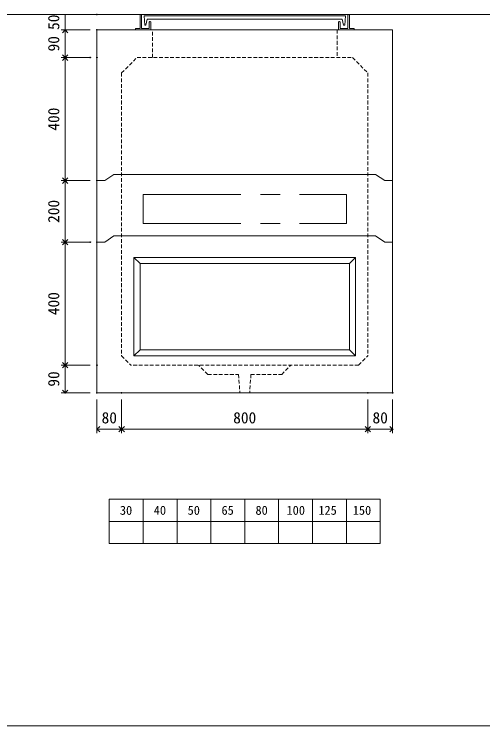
# Model space of a CAD drawing. Units: millimetres, scale not verified. Extents: x -4890 to 18490, y -2347 to 2347.
# Drawn here: x 1846 to 3368, y -1928 to 386 of the extents above; entities that cross this region are included whole.
import ezdxf
from ezdxf.enums import TextEntityAlignment as Align

# ---------------------------------------------------------------- set-up
doc = ezdxf.new("R2010")
doc.units = ezdxf.units.MM
doc.header["$LTSCALE"] = 10
doc.header["$PDMODE"] = 32
doc.header["$PDSIZE"] = 2
doc.linetypes.add('DASHED1', pattern=[1.8, 1.2, -0.6])
doc.linetypes.add('USER2', pattern=[50.8, 31.75, -6.35, 6.35, -6.35])
doc.layers.add('0-1_Defpoints', color=7, linetype='Continuous')
for name, color, linetype, lineweight in [('0-2_waku', 7, 'Continuous', 18), ('0-3_gaikei', 7, 'Continuous', 18), ('0-4_kakure', 7, 'DASHED1', 5), ('0-5_sunpou', 7, 'Continuous', 5), ('0-9_uchigawa', 6, 'Continuous', 18), ('0-B_futa', 3, 'Continuous', 18), ('0-C_GL', 4, 'Continuous', 18), ('0-E_文字１', 7, 'Continuous', 18), ('1-3_uchigawa2', 6, 'USER2', 18)]:
    doc.layers.add(name, color=color, linetype=linetype, lineweight=lineweight)
doc.styles.add('ＭＳ ゴシック', font='')
doc.styles.get('ＭＳ ゴシック').set_extended_font_data('MS Gothic')

# ---------------------------------------------------------------- blocks, each defined once
blk = doc.blocks.new('_Open90')
at = {"layer": '0-5_sunpou'}
blk.add_line((0, 0), (-1, 0), dxfattribs=at)
blk.add_lwpolyline([(-0.5, 0.5), (0, 0), (-0.5, -0.5)], dxfattribs=at)
blk = doc.blocks.new('D63')
at = {"layer": '0-1_Defpoints'}
for p in [(3562.32, 2492.03), (3458.83, 2402.03), (3562.32, 2402.03)]:
    blk.add_point(p, dxfattribs=at)
at = {"layer": '0-5_sunpou'}
for p, q in [((3540.32, 2492.03), (3445.83, 2492.03)), ((3458.83, 2474.03), (3458.83, 2420.03)), ((3540.32, 2402.03), (3445.83, 2402.03))]:
    blk.add_line(p, q, dxfattribs=at)
at = {"layer": '0-5_sunpou', "xscale": 18, "yscale": 18}
for p, rotation in [((3458.83, 2492.03), 90), ((3458.83, 2402.03), 270)]:
    blk.add_blockref('_Open90', p, dxfattribs=dict(at, rotation=rotation))
at = {"layer": '0-5_sunpou', "style": 'ＭＳ ゴシック'}
blk.add_text('90', height=36.66, rotation=90, dxfattribs=at).set_placement((3450.83, 2422.03), align=Align.BOTTOM_LEFT)
blk = doc.blocks.new('D64')
at = {"layer": '0-1_Defpoints'}
for p in [(3562.32, 1802.03), (3458.83, 1402.03), (3562.32, 1402.03)]:
    blk.add_point(p, dxfattribs=at)
at = {"layer": '0-5_sunpou'}
for p, q in [((3540.32, 1802.03), (3445.83, 1802.03)), ((3458.83, 1784.03), (3458.83, 1420.03)), ((3540.32, 1402.03), (3445.83, 1402.03))]:
    blk.add_line(p, q, dxfattribs=at)
at = {"layer": '0-5_sunpou', "xscale": 18, "yscale": 18}
for p, rotation in [((3458.83, 1802.03), 90), ((3458.83, 1402.03), 270)]:
    blk.add_blockref('_Open90', p, dxfattribs=dict(at, rotation=rotation))
at = {"layer": '0-5_sunpou', "style": 'ＭＳ ゴシック'}
blk.add_text('400', height=36.66, rotation=90, dxfattribs=at).set_placement((3450.83, 1564.53), align=Align.BOTTOM_LEFT)
blk = doc.blocks.new('D65')
at = {"layer": '0-1_Defpoints'}
for p in [(3562.32, 1402.03), (3458.83, 1312.03), (3562.32, 1312.03)]:
    blk.add_point(p, dxfattribs=at)
at = {"layer": '0-5_sunpou'}
for p, q in [((3540.32, 1402.03), (3445.83, 1402.03)), ((3458.83, 1384.03), (3458.83, 1330.03)), ((3540.32, 1312.03), (3445.83, 1312.03))]:
    blk.add_line(p, q, dxfattribs=at)
at = {"layer": '0-5_sunpou', "xscale": 18, "yscale": 18}
for p, rotation in [((3458.83, 1402.03), 90), ((3458.83, 1312.03), 270)]:
    blk.add_blockref('_Open90', p, dxfattribs=dict(at, rotation=rotation))
at = {"layer": '0-5_sunpou', "style": 'ＭＳ ゴシック'}
blk.add_text('90', height=36.66, rotation=90, dxfattribs=at).set_placement((3450.83, 1332.03), align=Align.BOTTOM_LEFT)
blk = doc.blocks.new('D66')
at = {"layer": '0-1_Defpoints'}
for p in [(3562.32, 1312.03), (3642.32, 1312.03), (3642.32, 1193.64)]:
    blk.add_point(p, dxfattribs=at)
at = {"layer": '0-5_sunpou'}
for p, q in [((3562.32, 1290.03), (3562.32, 1180.64)), ((3642.32, 1290.03), (3642.32, 1180.64)), ((3580.32, 1193.64), (3624.32, 1193.64))]:
    blk.add_line(p, q, dxfattribs=at)
at = {"layer": '0-5_sunpou', "xscale": 18, "yscale": 18, "rotation": 180}
blk.add_blockref('_Open90', (3562.32, 1193.64), dxfattribs=at)
at = {"layer": '0-5_sunpou', "xscale": 18, "yscale": 18}
blk.add_blockref('_Open90', (3642.32, 1193.64), dxfattribs=at)
at = {"layer": '0-5_sunpou', "style": 'ＭＳ ゴシック'}
blk.add_text('80', height=36.66, dxfattribs=at).set_placement((3577.32, 1201.64), align=Align.BOTTOM_LEFT)
blk = doc.blocks.new('D67')
at = {"layer": '0-1_Defpoints'}
for p in [(3642.32, 1312.03), (4442.32, 1312.03), (4442.32, 1193.64)]:
    blk.add_point(p, dxfattribs=at)
at = {"layer": '0-5_sunpou'}
for p, q in [((3642.32, 1290.03), (3642.32, 1180.64)), ((4442.32, 1290.03), (4442.32, 1180.64)), ((3660.32, 1193.64), (4424.32, 1193.64))]:
    blk.add_line(p, q, dxfattribs=at)
at = {"layer": '0-5_sunpou', "xscale": 18, "yscale": 18, "rotation": 180}
blk.add_blockref('_Open90', (3642.32, 1193.64), dxfattribs=at)
at = {"layer": '0-5_sunpou', "xscale": 18, "yscale": 18}
blk.add_blockref('_Open90', (4442.32, 1193.64), dxfattribs=at)
at = {"layer": '0-5_sunpou', "style": 'ＭＳ ゴシック'}
blk.add_text('800', height=36.66, dxfattribs=at).set_placement((4004.82, 1201.64), align=Align.BOTTOM_LEFT)
blk = doc.blocks.new('D68')
at = {"layer": '0-1_Defpoints'}
for p in [(4442.32, 1312.03), (4522.32, 1312.03), (4522.32, 1193.64)]:
    blk.add_point(p, dxfattribs=at)
at = {"layer": '0-5_sunpou'}
for p, q in [((4442.32, 1290.03), (4442.32, 1180.64)), ((4522.32, 1290.03), (4522.32, 1180.64)), ((4460.32, 1193.64), (4504.32, 1193.64))]:
    blk.add_line(p, q, dxfattribs=at)
at = {"layer": '0-5_sunpou', "xscale": 18, "yscale": 18, "rotation": 180}
blk.add_blockref('_Open90', (4442.32, 1193.64), dxfattribs=at)
at = {"layer": '0-5_sunpou', "xscale": 18, "yscale": 18}
blk.add_blockref('_Open90', (4522.32, 1193.64), dxfattribs=at)
at = {"layer": '0-5_sunpou', "style": 'ＭＳ ゴシック'}
blk.add_text('80', height=36.66, dxfattribs=at).set_placement((4457.32, 1201.64), align=Align.BOTTOM_LEFT)
blk = doc.blocks.new('D69')
at = {"layer": '0-1_Defpoints'}
for p in [(3540.32, 2402.03), (3458.83, 2002.03), (3562.32, 2002.03)]:
    blk.add_point(p, dxfattribs=at)
at = {"layer": '0-5_sunpou'}
for p, q in [((3518.32, 2402.03), (3445.83, 2402.03)), ((3458.83, 2384.03), (3458.83, 2020.03)), ((3540.32, 2002.03), (3445.83, 2002.03))]:
    blk.add_line(p, q, dxfattribs=at)
at = {"layer": '0-5_sunpou', "xscale": 18, "yscale": 18}
for p, rotation in [((3458.83, 2402.03), 90), ((3458.83, 2002.03), 270)]:
    blk.add_blockref('_Open90', p, dxfattribs=dict(at, rotation=rotation))
at = {"layer": '0-5_sunpou', "style": 'ＭＳ ゴシック'}
blk.add_text('400', height=36.66, rotation=90, dxfattribs=at).set_placement((3450.83, 2164.53), align=Align.BOTTOM_LEFT)
blk = doc.blocks.new('D70')
at = {"layer": '0-1_Defpoints'}
for p in [(3562.32, 2002.03), (3458.83, 1802.03), (3540.32, 1802.03)]:
    blk.add_point(p, dxfattribs=at)
at = {"layer": '0-5_sunpou'}
for p, q in [((3540.32, 2002.03), (3445.83, 2002.03)), ((3458.83, 1984.03), (3458.83, 1820.03)), ((3518.32, 1802.03), (3445.83, 1802.03))]:
    blk.add_line(p, q, dxfattribs=at)
at = {"layer": '0-5_sunpou', "xscale": 18, "yscale": 18}
for p, rotation in [((3458.83, 2002.03), 90), ((3458.83, 1802.03), 270)]:
    blk.add_blockref('_Open90', p, dxfattribs=dict(at, rotation=rotation))
at = {"layer": '0-5_sunpou', "style": 'ＭＳ ゴシック'}
blk.add_text('200', height=36.66, rotation=90, dxfattribs=at).set_placement((3450.83, 1864.53), align=Align.BOTTOM_LEFT)
blk = doc.blocks.new('D45')
at = {"layer": '0-1_Defpoints'}
for p in [(3562.32, 2542.03), (3458.83, 2492.03), (3562.32, 2492.03)]:
    blk.add_point(p, dxfattribs=at)
at = {"layer": '0-5_sunpou'}
for p, q in [((3540.32, 2542.03), (3445.83, 2542.03)), ((3458.83, 2542.03), (3458.83, 2492.03)), ((3540.32, 2492.03), (3445.83, 2492.03))]:
    blk.add_line(p, q, dxfattribs=at)
at = {"layer": '0-5_sunpou', "style": 'ＭＳ ゴシック'}
blk.add_text('50', height=36.66, rotation=90, dxfattribs=at).set_placement((3450.83, 2492.03), align=Align.BOTTOM_LEFT)

msp = doc.modelspace()

# ---------------------------------------------------------------- linework, layer by layer
at = {"layer": '0-2_waku'}
for p, q in [((2155, -1191.36), (2155, -1335.36)), ((2155, -1191.36), (2155, -1335.36)), ((2155, -1191.36), (2155, -1335.36)), ((2155, -1191.36), (2155, -1335.36)), ((2155, -1191.36), (3035, -1191.36)), ((2265, -1191.36), (2265, -1335.36)), ((2375, -1191.36), (2375, -1335.36)), ((2375, -1191.36), (2375, -1335.36)), ((2485, -1191.36), (2485, -1335.36)), ((2595, -1191.36), (2595, -1335.36)), ((2705, -1191.36), (2705, -1335.36)), ((2815, -1191.36), (2815, -1335.36)), ((2925, -1191.36), (2925, -1335.36)), ((3035, -1191.36), (3035, -1335.36)), ((2155, -1263.36), (3035, -1263.36)), ((2155, -1335.36), (3035, -1335.36)), ((-1230, -1928.03), (4890, -1928.03)), ((-1230, -1928.03), (4890, -1928.03))]:
    msp.add_line(p, q, dxfattribs=at)
at = {"layer": '0-3_gaikei'}
for p, q in [((2115, 334.64), (3075, 334.64)), ((2115, 334.64), (2115, -845.36)), ((2160, 334.64), (2270, 334.64)), ((2195, 334.64), (2995, 334.64)), ((3030, 334.64), (2920, 334.64)), ((3075, 334.64), (3075, -845.36)), ((2140, -155.36), (2170, -135.36)), ((2170, -135.36), (3020, -135.36)), ((3020, -135.36), (3050, -155.36)), ((2140, -155.36), (2115, -155.36)), ((3050, -155.36), (3075, -155.36)), ((2140, -355.36), (2170, -335.36)), ((2170, -335.36), (3020, -335.36)), ((3020, -335.36), (3050, -355.36)), ((2140, -355.36), (2115, -355.36)), ((3050, -355.36), (3075, -355.36)), ((3075, -845.36), (2115, -845.36))]:
    msp.add_line(p, q, dxfattribs=at)
at = {"layer": '0-4_kakure'}
for p, q in [((2295, 244.64), (2295, 334.64)), ((2895, 334.64), (2895, 244.64)), ((2195, 194.64), (2245, 244.64)), ((2245, 244.64), (2945, 244.64)), ((2245, 244.64), (2945, 244.64)), ((2945, 244.64), (2995, 194.64)), ((2195, 194.64), (2195, -725.36)), ((2995, 194.64), (2995, -725.36)), ((2195, -725.36), (2225, -755.36)), ((2965, -755.36), (2995, -725.36)), ((2965, -755.36), (2225, -755.36)), ((2475, -785.36), (2445, -755.36)), ((2475, -785.36), (2445, -755.36)), ((2475, -785.36), (2445, -755.36)), ((2715, -785.36), (2745, -755.36)), ((2715, -785.36), (2745, -755.36)), ((2715, -785.36), (2745, -755.36)), ((2475, -785.36), (2575, -785.36)), ((2475, -785.36), (2575, -785.36)), ((2475, -785.36), (2575, -785.36)), ((2575, -785.36), (2579, -845.36)), ((2575, -785.36), (2579, -845.36)), ((2615, -785.36), (2611, -845.36)), ((2615, -785.36), (2611, -845.36)), ((2615, -785.36), (2715, -785.36)), ((2615, -785.36), (2715, -785.36)), ((2615, -785.36), (2715, -785.36))]:
    msp.add_line(p, q, dxfattribs=at)
at = {"layer": '0-9_uchigawa'}
for p, q in [((2235, -405.36), (2255, -425.36)), ((2235, -405.36), (2235, -705.36)), ((2235, -405.36), (2955, -405.36)), ((2235, -405.36), (2235, -725.29)), ((2235, -405.36), (2255, -425.36)), ((2955, -405.36), (2935, -425.36)), ((2955, -405.36), (2955, -725.29)), ((2255, -425.36), (2255, -685.36)), ((2255, -425.36), (2255, -685.36)), ((2255, -425.36), (2255, -685.36)), ((2255, -425.36), (2255, -685.36)), ((2255, -425.36), (2255, -705.29)), ((2935, -705.29), (2935, -425.36)), ((2235, -725.29), (2255, -705.29)), ((2255, -705.29), (2935, -705.29)), ((2955, -725.29), (2935, -705.29)), ((2235, -725.29), (2955, -725.29)), ((2255, -725.29), (2955, -725.29))]:
    msp.add_line(p, q, dxfattribs=at)
for points in [[(2235, -405.36), (2255, -425.36), (2255, -685.36)], [(2235, -405.36), (2255, -425.36), (2935, -425.36)]]:
    msp.add_lwpolyline(points, dxfattribs=at)
at = {"layer": '0-B_futa'}
for p, q in [((2255, 382.64), (2255, 339.64)), ((2257, 384.64), (2260, 384.64)), ((2260, 384.64), (2260, 339.64)), ((2267.81, 380.14), (2922.14, 380.14)), ((2267.81, 380.14), (2270.3, 350.14)), ((2922.14, 380.14), (2919.89, 350.14)), ((2930, 384.64), (2930, 339.64)), ((2930, 384.64), (2933, 384.64)), ((2935, 382.64), (2935, 339.64)), ((2270.3, 350.14), (2274.01, 350.14)), ((2278.33, 369.14), (2274.01, 350.14)), ((2278.33, 369.14), (2911.67, 369.14)), ((2285, 359.64), (2285, 339.64)), ((2287, 361.64), (2288, 361.64)), ((2290, 359.64), (2290, 334.64)), ((2900, 359.64), (2900, 334.64)), ((2903, 361.64), (2902, 361.64)), ((2905, 359.64), (2905, 339.64)), ((2911.67, 369.14), (2915.99, 350.14)), ((2919.89, 350.14), (2915.99, 350.14)), ((2240, 337.64), (2240, 336.64)), ((2242, 339.64), (2255, 339.64)), ((2290, 334.64), (2242, 334.64)), ((2260, 339.64), (2285, 339.64)), ((2900, 334.64), (2948, 334.64)), ((2930, 339.64), (2905, 339.64)), ((2948, 339.64), (2935, 339.64)), ((2950, 337.64), (2950, 336.64))]:
    msp.add_line(p, q, dxfattribs=at)
for centre, start, end in [((2257, 382.64), 90, 180), ((2933, 382.64), 0, 90), ((2287, 359.64), 90, 180), ((2288, 359.64), 0, 90), ((2902, 359.64), 90, 180), ((2903, 359.64), 0, 90), ((2242, 337.64), 90, 180), ((2242, 336.64), 180, 270), ((2948, 337.64), 0, 90), ((2948, 336.64), 270, 0)]:
    msp.add_arc(centre, 2, start, end, dxfattribs=at)
at = {"layer": '0-C_GL'}
msp.add_line((-1230, 384.64), (4890, 384.64), dxfattribs=at)
at = {"layer": '1-3_uchigawa2'}
for p, q in [((2265, -200.36), (2265, -295.36)), ((2265, -200.36), (2925, -200.36)), ((2925, -200.36), (2925, -295.36)), ((2265, -295.36), (2925, -295.36))]:
    msp.add_line(p, q, dxfattribs=at)

# ---------------------------------------------------------------- block references
at = {"layer": '0-5_sunpou'}
for name in ['D45', 'D63', 'D69', 'D70', 'D64', 'D65', 'D66', 'D67', 'D68']:
    msp.add_blockref(name, (-1447.32, -2157.39), dxfattribs=at)

# ---------------------------------------------------------------- texts
at = {"layer": '0-E_文字１', "style": 'ＭＳ ゴシック'}
for s, p in [('30', (2189.47, -1250.82)), ('40', (2299.47, -1250.82)), ('50', (2409.47, -1250.82)), ('65', (2519.47, -1250.82)), ('80', (2629.88, -1250.82)), ('100', (2730.75, -1250.82)), ('125', (2834.14, -1250.82)), ('150', (2945.9, -1250.82))]:
    msp.add_text(s, height=29.33, dxfattribs=at).set_placement(p, align=Align.BOTTOM_LEFT)

doc.saveas('drawing.dxf')
